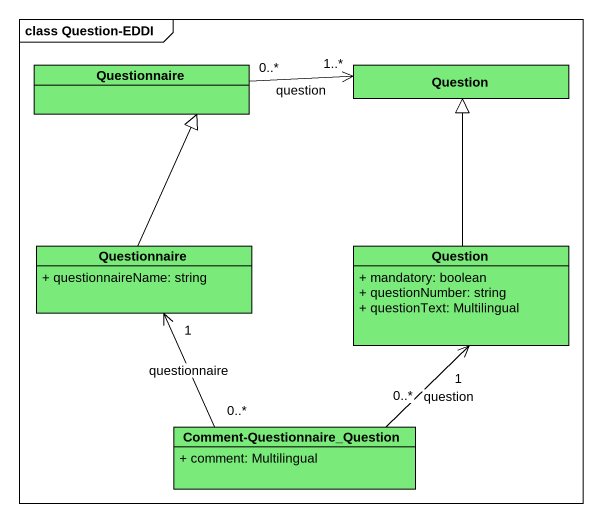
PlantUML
@startuml
mainframe class Question-EDDI
hide circle
hide empty members
skinparam classAttributeIconSize 0
class Questionnaire #7AEA7A
class Question #7AEA7A
class "Questionnaire" as Questionnaire_2 #7AEA7A {
  + questionnaireName: string
}
class "Question" as Question_2 #7AEA7A {
  + mandatory: boolean
  + questionNumber: string
  + questionText: Multilingual
}
class "Comment-Questionnaire_Question" as Comment_Questionnaire #7AEA7A {
  + comment: Multilingual
}
Questionnaire "0..*" -right-> "1..*" Question : question
Questionnaire_2 -up-|> Questionnaire
Question_2 -up-|> Question
Comment_Questionnaire "0..*" -up-> "1" Questionnaire_2 : questionnaire
Comment_Questionnaire "0..*" -up-> "1" Question_2 : question
@enduml
